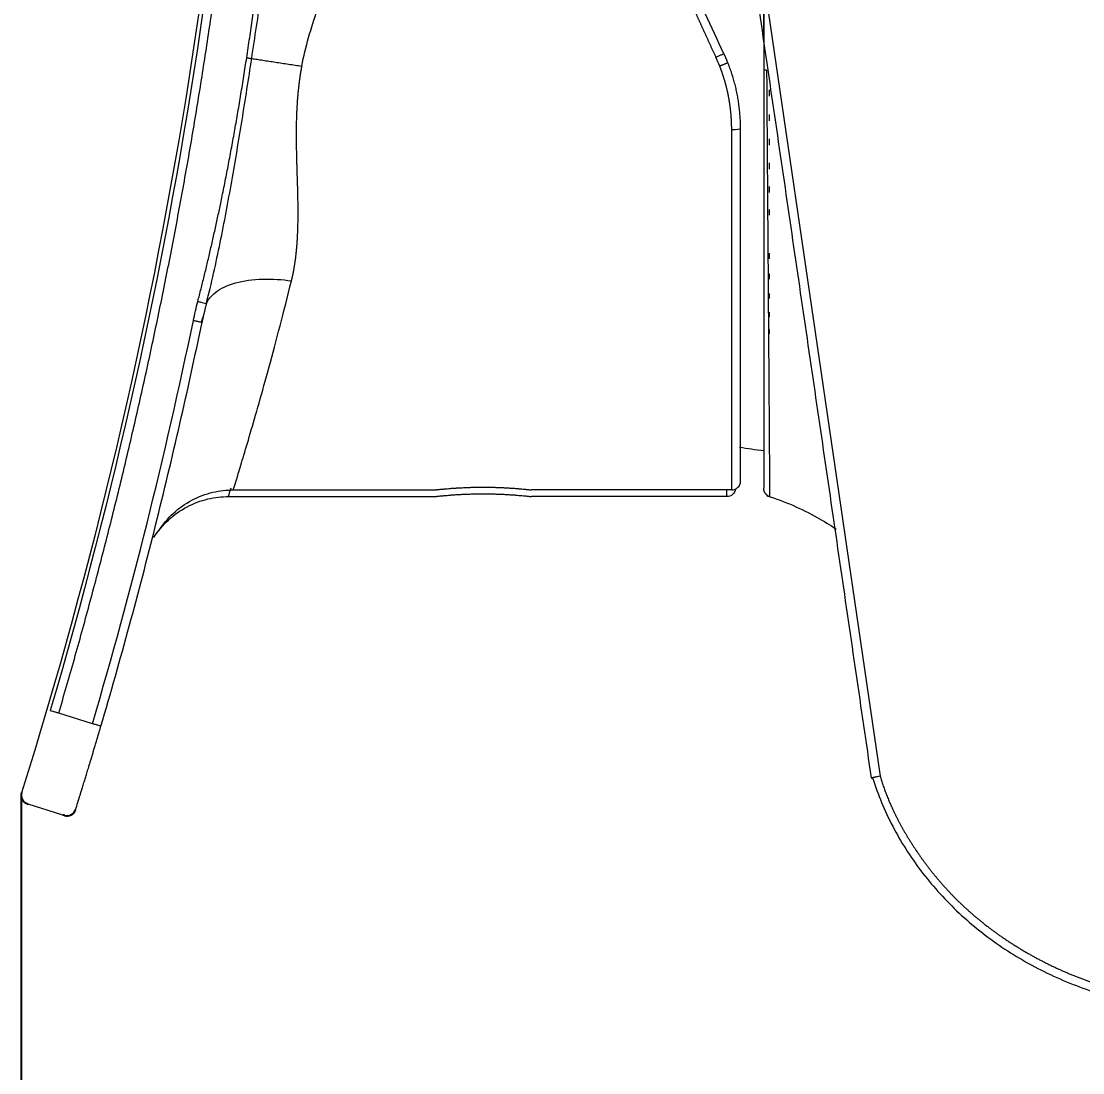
# Model space of a CAD drawing. Header units: millimetres. Extents: x 2433 to 4809, y -10272 to -6912.
# Drawn here: x 4233.5 to 4293.6, y -9219.5 to -9159.9 of the extents above; entities that cross this region are included whole.
import ezdxf

# ---------------------------------------------------------------- set-up
doc = ezdxf.new("R2010")
doc.units = ezdxf.units.MM
doc.layers.add('DIM', color=3, linetype='Continuous', lineweight=13)
doc.styles.add('ARIAL', font='arial.ttf')
doc.dimstyles.get("Standard").update_dxf_attribs({"dimtxt": 15, "dimasz": 15, "dimexe": 0.18, "dimexo": 0.0625, "dimgap": 4, "dimtad": 0, "dimtih": 1, "dimtoh": 1, "dimdec": 1, "dimdsep": 46, "dimtxsty": 'ARIAL', "dimcen": 0, "dimclrd": 3, "dimclre": 3, "dimclrt": 3, "dimadec": 0, "dimazin": 0, "dimtfac": 1, "dimtdec": 1, "dimtofl": 0, "dimtmove": 0, "dimatfit": 3, "dimfxl": 1, "dimtolj": 1, "dimtzin": 0, "dimarcsym": 0})

# ---------------------------------------------------------------- blocks, each defined once
blk = doc.blocks.new('*D71')
at = {"layer": 'Defpoints', "color": 0, "transparency": 16777216}
for p in [(4233.518, -9203.752), (4397.573, -9338.62), (4397.573, -9365.209)]:
    blk.add_point(p, dxfattribs=at)
at = {"layer": 'DIM', "color": 3, "lineweight": -2, "transparency": 16777216}
for p, q in [((4233.518, -9203.815), (4233.518, -9365.389)), ((4397.573, -9338.682), (4397.573, -9365.389)), ((4251.518, -9365.209), (4291.545, -9365.209)), ((4379.573, -9365.209), (4339.547, -9365.209))]:
    blk.add_line(p, q, dxfattribs=at)
at = {"layer": 'DIM', "color": 3, "transparency": 16777216}
for points in [[(4251.518, -9362.209), (4251.518, -9368.209), (4233.518, -9365.209)], [(4379.573, -9362.209), (4379.573, -9368.209), (4397.573, -9365.209)]]:
    blk.add_solid(points, dxfattribs=at)
at = {"layer": 'DIM', "color": 3, "transparency": 16777216, "insert": (4315.546, -9365.209), "char_height": 18, "attachment_point": 5, "style": 'ARIAL'}
blk.add_mtext('\\A1;164', dxfattribs=at)

msp = doc.modelspace()

# ---------------------------------------------------------------- linework, layer by layer
at = {"linetype": 'Continuous', "lineweight": 13, "extrusion": (-1, -2.22045e-16, 0)}
for p, q in [((4268.282, -9107.63), (4282.161, -9202.647)), ((4275.664, -9161.567), (4275.573, -9161.567)), ((4273.76, -9186.443), (4273.76, -9166.04)), ((4273.483, -9186.822), (4273.483, -9186.443)), ((4237.552, -9199.685), (4235.643, -9199.087))]:
    msp.add_line(p, q, dxfattribs=at)
at = {"linetype": 'Continuous', "lineweight": 18, "extrusion": (-1, -2.22045e-16, 0)}
for p, q in [((4275.573, -9160.909), (4275.573, -9184.217)), ((4275.873, -9163.791), (4275.873, -9164.152)), ((4275.873, -9165.182), (4275.873, -9165.54)), ((4275.873, -9166.56), (4275.873, -9166.915)), ((4275.873, -9167.92), (4275.873, -9168.269)), ((4275.873, -9169.254), (4275.873, -9169.595)), ((4275.873, -9170.557), (4275.873, -9170.889)), ((4275.873, -9173.041), (4275.873, -9173.35)), ((4275.873, -9174.211), (4275.873, -9174.505)), ((4275.873, -9175.325), (4275.873, -9175.604)), ((4275.873, -9176.377), (4275.873, -9176.639)), ((4275.873, -9177.363), (4275.873, -9177.607)), ((4245.527, -9186.443), (4256.923, -9186.443)), ((4273.76, -9186.443), (4262.423, -9186.443)), ((4245.251, -9186.822), (4256.923, -9186.822)), ((4273.483, -9186.822), (4262.423, -9186.822)), ((4241.305, -9188.757), (4241.312, -9188.753)), ((4241.305, -9188.757), (4241.313, -9188.753)), ((4235.822, -9204.848), (4233.914, -9204.25))]:
    msp.add_line(p, q, dxfattribs=at)
at = {"linetype": 'Continuous', "lineweight": 18, "extrusion": (0, 0, -1)}
for centre, radius, start, end in [((-3961.375, -9118.423), 285.385, 181.00213, 196.38888), ((-3963.364, -9118.994), 283.116, 180.97126, 197.38851), ((-4273.483, -9186.322), 0.5, 188.22792, 270)]:
    msp.add_arc(centre, radius, start, end, dxfattribs=at)
at = {"linetype": 'Continuous', "lineweight": 18}
for centre, radius, start, end in [((4280.222, -9147.51), 37, 260.62928, 262.78286), ((4273.76, -9185.943), 0.5, 270, 0)]:
    msp.add_arc(centre, radius, start, end, dxfattribs=at)
at = {"linetype": 'Continuous'}
for centre, start, end in [((4234.018, -9203.752), 162.61149, 238.48313), ((4236.12, -9204.405), 252.67101, 342.67101), ((4235.822, -9205.359), 72.67101, 81.3808)]:
    msp.add_arc(centre, 0.5, start, end, dxfattribs=at)
at = {"linetype": 'Continuous', "lineweight": 13}
msp.add_ellipse((4273.76, -9165.965), major_axis=(0.5, 0), ratio=0.149852, start_param=4.712389, end_param=6.283185, dxfattribs=at)
at = {"linetype": 'Continuous', "lineweight": 18}
for points, degree in [([(4281.679, -9202.748), (4267.795, -9107.701)], 1), ([(4243.522, -9175.763), (4245.126, -9169.602), (4246.289, -9161.966)], 2), ([(4273.083, -9162.443), (4273.017, -9162.274), (4272.946, -9162.106), (4272.87, -9161.939)], 3), ([(4243.269, -9176.843), (4243.342, -9176.491), (4243.427, -9176.131), (4243.522, -9175.763)], 3), ([(4237.552, -9199.685), (4239.77, -9192.149), (4241.675, -9184.535), (4243.269, -9176.843)], 3), ([(4238.032, -9199.826), (4239.142, -9196.054), (4241.208, -9188.464), (4242.961, -9180.795), (4243.759, -9176.945)], 3), ([(4243.724, -9176.944), (4243.827, -9176.63)], 1), ([(4275.667, -9186.642), (4275.575, -9186.508), (4275.573, -9186.346)], 2), ([(4275.667, -9186.642), (4275.575, -9186.508), (4275.573, -9186.346)], 2), ([(4275.667, -9186.642), (4275.765, -9186.772), (4275.918, -9186.825)], 2), ([(4235.897, -9204.865), (4235.871, -9204.861), (4235.847, -9204.855), (4235.822, -9204.848)], 3)]:
    msp.add_open_spline(points, degree=degree, dxfattribs=at)
at = {"linetype": 'Continuous', "lineweight": 13}
for points, weights in [([(4235.643, -9199.087), (4242.886, -9174.461), (4246.767, -9149.088), (4247.216, -9123.423)], [1, 0.993999126829, 0.993999126829, 1]), ([(4273.547, -9162.258), (4273.547, -9162.258), (4273.355, -9162.335), (4273.083, -9162.443)], [0.999999999998, 0.804737774468, 0.804737854125, 1.00000023897])]:
    msp.add_rational_spline(points, weights, degree=3, dxfattribs=at)
at = {"linetype": 'Continuous', "lineweight": 18}
for points, degree, knots in [([(4272.87, -9161.939), (4272.858, -9161.913), (4272.834, -9161.861), (4272.798, -9161.782), (4272.762, -9161.705), (4272.727, -9161.627), (4272.692, -9161.55), (4272.657, -9161.474), (4272.622, -9161.398), (4272.588, -9161.322), (4272.554, -9161.247), (4272.519, -9161.173), (4272.486, -9161.098), (4272.452, -9161.025), (4272.419, -9160.951), (4272.385, -9160.879), (4272.352, -9160.806), (4272.32, -9160.735), (4272.287, -9160.663), (4272.255, -9160.592), (4272.223, -9160.522), (4272.191, -9160.452), (4272.159, -9160.383), (4272.128, -9160.314), (4272.096, -9160.245), (4272.065, -9160.177), (4272.034, -9160.109), (4272.004, -9160.042), (4271.973, -9159.976), (4271.943, -9159.909), (4271.913, -9159.844), (4271.883, -9159.779), (4271.854, -9159.714), (4271.824, -9159.649), (4271.795, -9159.586), (4271.766, -9159.522), (4271.738, -9159.459), (4271.709, -9159.397), (4271.681, -9159.335), (4271.653, -9159.274), (4271.625, -9159.213), (4271.597, -9159.152), (4271.57, -9159.092), (4271.543, -9159.032), (4271.516, -9158.973), (4271.489, -9158.915), (4271.462, -9158.857), (4271.436, -9158.799), (4271.41, -9158.742), (4271.384, -9158.685), (4271.358, -9158.629), (4271.333, -9158.573), (4271.307, -9158.517), (4271.282, -9158.463), (4271.257, -9158.408), (4271.233, -9158.354), (4271.208, -9158.301), (4271.184, -9158.248), (4271.16, -9158.195), (4271.136, -9158.143), (4271.113, -9158.092), (4271.089, -9158.041), (4271.066, -9157.99), (4271.043, -9157.94), (4271.021, -9157.89), (4270.998, -9157.841), (4270.976, -9157.792), (4270.954, -9157.744), (4270.932, -9157.696), (4270.91, -9157.648), (4270.889, -9157.601), (4270.868, -9157.555), (4270.847, -9157.509), (4270.826, -9157.463), (4270.805, -9157.418), (4270.785, -9157.374), (4270.646, -9157.07), (4270.395, -9156.519), (4270.036, -9155.733), (4269.692, -9154.98), (4269.363, -9154.26), (4269.049, -9153.573), (4268.566, -9152.515), (4267.932, -9151.124), (4267.173, -9149.459), (4266.476, -9147.934), (4265.843, -9146.549), (4265.321, -9145.408), (4264.894, -9144.471), (4264.543, -9143.702), (4264.217, -9142.987), (4263.915, -9142.325), (4263.637, -9141.718), (4263.384, -9141.164), (4263.155, -9140.664), (4263.009, -9140.344), (4262.929, -9140.169), (4262.905, -9140.116), (4262.881, -9140.064), (4262.858, -9140.013), (4262.835, -9139.963), (4262.812, -9139.913), (4262.79, -9139.865), (4262.768, -9139.817), (4262.747, -9139.77), (4262.726, -9139.723), (4262.705, -9139.678), (4262.685, -9139.633), (4262.665, -9139.59), (4262.645, -9139.547), (4262.626, -9139.505), (4262.607, -9139.463), (4262.589, -9139.423), (4262.571, -9139.383), (4262.553, -9139.344), (4262.536, -9139.306), (4262.519, -9139.269), (4262.502, -9139.233), (4262.486, -9139.197), (4262.47, -9139.162), (4262.455, -9139.128), (4262.439, -9139.095), (4262.425, -9139.063), (4262.41, -9139.031), (4262.396, -9139.001), (4262.383, -9138.971), (4262.37, -9138.942), (4262.357, -9138.914), (4262.344, -9138.886), (4262.332, -9138.86), (4262.32, -9138.834), (4262.309, -9138.809), (4262.298, -9138.785), (4262.287, -9138.762), (4262.277, -9138.739), (4262.267, -9138.718), (4262.258, -9138.697), (4262.249, -9138.677), (4262.24, -9138.658), (4262.231, -9138.64), (4262.223, -9138.622), (4262.216, -9138.605), (4262.208, -9138.59), (4262.202, -9138.575), (4262.195, -9138.56), (4262.189, -9138.547), (4262.183, -9138.534), (4262.178, -9138.523), (4262.173, -9138.512), (4262.168, -9138.501), (4262.164, -9138.492), (4262.16, -9138.484), (4262.156, -9138.476), (4262.153, -9138.469), (4262.15, -9138.463), (4262.148, -9138.458), (4262.146, -9138.453), (4262.144, -9138.45), (4262.143, -9138.447), (4262.142, -9138.445), (4262.141, -9138.443), (4262.141, -9138.443), (4262.141, -9138.443)], 3, [0, 0, 0, 0, 0.002219, 0.004426, 0.006619, 0.0088, 0.010968, 0.013123, 0.015265, 0.017394, 0.01951, 0.021614, 0.023704, 0.025782, 0.027847, 0.029899, 0.031938, 0.033964, 0.035978, 0.037978, 0.039966, 0.041941, 0.043903, 0.045852, 0.047788, 0.049712, 0.051622, 0.05352, 0.055405, 0.057277, 0.059136, 0.060982, 0.062815, 0.064636, 0.066443, 0.068238, 0.07002, 0.071789, 0.073545, 0.075288, 0.077019, 0.078737, 0.080441, 0.082133, 0.083812, 0.085478, 0.087131, 0.088772, 0.090399, 0.092014, 0.093616, 0.095205, 0.096781, 0.098344, 0.099895, 0.101432, 0.102957, 0.104468, 0.105967, 0.107453, 0.108927, 0.110387, 0.111834, 0.113269, 0.114691, 0.1161, 0.117496, 0.118879, 0.120249, 0.121607, 0.122951, 0.124283, 0.125602, 0.126908, 0.128201, 0.129481, 0.130748, 0.154321, 0.17712, 0.199145, 0.220396, 0.240874, 0.260579, 0.315953, 0.36906, 0.419913, 0.468529, 0.514923, 0.547263, 0.579119, 0.6105, 0.641414, 0.67187, 0.701878, 0.731447, 0.760587, 0.764295, 0.768, 0.771703, 0.775402, 0.779098, 0.782792, 0.786482, 0.79017, 0.793855, 0.797537, 0.801217, 0.804893, 0.808567, 0.812238, 0.815907, 0.819572, 0.823235, 0.826896, 0.830554, 0.834209, 0.837862, 0.841512, 0.84516, 0.848806, 0.852449, 0.856089, 0.859727, 0.863363, 0.866996, 0.870627, 0.874256, 0.877882, 0.881506, 0.885128, 0.888748, 0.892366, 0.895981, 0.899594, 0.903205, 0.906814, 0.910421, 0.914026, 0.917629, 0.92123, 0.924829, 0.928426, 0.932022, 0.935615, 0.939206, 0.942796, 0.946384, 0.94997, 0.953554, 0.957136, 0.960717, 0.964296, 0.967874, 0.971449, 0.975024, 0.978596, 0.982167, 0.985737, 0.989305, 0.992871, 0.996436, 1, 1, 1, 1]), ([(4273.323, -9161.739), (4272.615, -9160.221), (4271.203, -9157.194), (4269.173, -9152.839), (4267.307, -9148.839), (4265.674, -9145.335), (4264.337, -9142.469), (4263.343, -9140.336), (4262.733, -9139.03), (4262.595, -9138.732), (4262.595, -9138.732), (4262.595, -9138.732)], 3, [0, 0, 0, 0, 0.124997, 0.249995, 0.374992, 0.499989, 0.624986, 0.749984, 0.874981, 0.999978, 1, 1, 1, 1]), ([(4275.573, -9160.936), (4275.573, -9159.959), (4275.573, -9158.985), (4275.573, -9156.489), (4275.573, -9154.983), (4275.573, -9152.102), (4275.573, -9150.728), (4275.573, -9148.13), (4275.573, -9146.906), (4275.573, -9145.248), (4275.573, -9144.726), (4275.573, -9143.736), (4275.573, -9142.335), (4275.573, -9140.481), (4275.573, -9139.574), (4275.573, -9139.114), (4275.573, -9138.998), (4275.573, -9138.843), (4275.573, -9138.803), (4275.573, -9138.801), (4275.573, -9138.957), (4275.573, -9139.564), (4275.573, -9140.015), (4275.573, -9140.913), (4275.573, -9141.25), (4275.573, -9141.989), (4275.573, -9142.391), (4275.573, -9143.256), (4275.573, -9143.718), (4275.573, -9144.707), (4275.573, -9145.235), (4275.573, -9146.345), (4275.573, -9146.927), (4275.573, -9148.132), (4275.573, -9148.755), (4275.573, -9150.697), (4275.573, -9152.091), (4275.573, -9156.424), (4275.573, -9159.503), (4275.573, -9162.675)], 3, [0, 0, 0, 0, 0.0402, 0.0402, 0.104187, 0.104187, 0.168173, 0.168173, 0.23216, 0.23216, 0.264153, 0.264153, 0.296147, 0.360133, 0.42412, 0.42412, 0.456113, 0.456113, 0.488107, 0.488107, 0.552093, 0.552093, 0.61608, 0.61608, 0.648073, 0.648073, 0.680067, 0.680067, 0.71206, 0.71206, 0.744053, 0.744053, 0.776047, 0.776047, 0.80804, 0.80804, 0.872027, 0.872027, 1, 1, 1, 1]), ([(4246.289, -9161.966), (4246.908, -9157.913), (4247.282, -9154.391), (4247.665, -9150.784), (4247.819, -9147.491)], 2, [0, 0, 0, 0.5, 0.5, 1, 1, 1]), ([(4246.573, -9162.009), (4246.757, -9160.807), (4246.937, -9159.605), (4247.196, -9157.8), (4247.323, -9156.897), (4247.485, -9155.692), (4247.603, -9154.788), (4247.717, -9153.883), (4247.864, -9152.675), (4247.965, -9151.767), (4248.152, -9149.95), (4248.253, -9148.735), (4248.316, -9147.514)], 3, [0, 0, 0, 0, 0.25, 0.25, 0.375, 0.4375, 0.5, 0.5625, 0.625, 0.75, 0.75, 1, 1, 1, 1]), ([(4244.004, -9175.888), (4244.15, -9175.316), (4244.424, -9174.168), (4244.915, -9171.865), (4245.343, -9169.552), (4245.743, -9167.234), (4245.934, -9166.074), (4246.215, -9164.333), (4246.396, -9163.171), (4246.573, -9162.009)], 3, [0, 0, 0, 0, 0.125, 0.25, 0.5, 0.625, 0.75, 0.75, 1, 1, 1, 1]), ([(4246.289, -9161.966), (4246.314, -9161.969), (4246.365, -9161.977), (4246.441, -9161.989), (4246.511, -9162), (4246.554, -9162.006), (4246.573, -9162.009)], 3, [0, 0, 0, 0, 0.254047, 0.508094, 0.762141, 1, 1, 1, 1]), ([(4273.76, -9166.04), (4273.76, -9166.023), (4273.76, -9165.99), (4273.759, -9165.941), (4273.759, -9165.891), (4273.758, -9165.842), (4273.757, -9165.793), (4273.755, -9165.743), (4273.754, -9165.694), (4273.752, -9165.645), (4273.75, -9165.596), (4273.748, -9165.546), (4273.745, -9165.497), (4273.742, -9165.448), (4273.739, -9165.399), (4273.736, -9165.35), (4273.733, -9165.301), (4273.729, -9165.252), (4273.725, -9165.203), (4273.721, -9165.154), (4273.716, -9165.106), (4273.712, -9165.057), (4273.707, -9165.008), (4273.701, -9164.959), (4273.696, -9164.911), (4273.69, -9164.862), (4273.685, -9164.814), (4273.678, -9164.765), (4273.672, -9164.717), (4273.665, -9164.668), (4273.659, -9164.62), (4273.651, -9164.571), (4273.644, -9164.523), (4273.637, -9164.475), (4273.629, -9164.427), (4273.621, -9164.378), (4273.612, -9164.33), (4273.604, -9164.282), (4273.595, -9164.234), (4273.586, -9164.186), (4273.577, -9164.138), (4273.567, -9164.09), (4273.557, -9164.042), (4273.547, -9163.995), (4273.537, -9163.947), (4273.527, -9163.899), (4273.516, -9163.851), (4273.505, -9163.804), (4273.494, -9163.756), (4273.482, -9163.709), (4273.471, -9163.661), (4273.459, -9163.614), (4273.447, -9163.566), (4273.434, -9163.519), (4273.422, -9163.472), (4273.409, -9163.424), (4273.396, -9163.377), (4273.382, -9163.33), (4273.369, -9163.283), (4273.355, -9163.236), (4273.341, -9163.189), (4273.327, -9163.142), (4273.312, -9163.095), (4273.297, -9163.048), (4273.282, -9163.001), (4273.267, -9162.954), (4273.251, -9162.908), (4273.236, -9162.861), (4273.22, -9162.814), (4273.203, -9162.768), (4273.187, -9162.721), (4273.17, -9162.675), (4273.153, -9162.628), (4273.136, -9162.582), (4273.119, -9162.536), (4273.101, -9162.489), (4273.089, -9162.459), (4273.083, -9162.443)], 3, [0, 0, 0, 0, 0.01355, 0.027086, 0.040608, 0.054118, 0.067614, 0.081098, 0.09457, 0.10803, 0.121479, 0.134916, 0.148342, 0.161758, 0.175163, 0.188558, 0.201944, 0.215321, 0.228688, 0.242047, 0.255398, 0.26874, 0.282075, 0.295403, 0.308723, 0.322037, 0.335345, 0.348646, 0.361942, 0.375233, 0.388518, 0.401799, 0.415075, 0.428348, 0.441616, 0.454882, 0.468144, 0.481404, 0.494661, 0.507916, 0.52117, 0.534422, 0.547674, 0.560924, 0.574174, 0.587425, 0.600675, 0.613926, 0.627179, 0.640432, 0.653687, 0.666945, 0.680204, 0.693466, 0.706732, 0.72, 0.733273, 0.746549, 0.759829, 0.773115, 0.786405, 0.799701, 0.813002, 0.826309, 0.839623, 0.852943, 0.86627, 0.879605, 0.892947, 0.906297, 0.919656, 0.933023, 0.946399, 0.959785, 0.97318, 0.986585, 1, 1, 1, 1]), ([(4275.573, -9162.675), (4275.573, -9164.227), (4275.573, -9165.777), (4275.573, -9168.822), (4275.573, -9170.318), (4275.573, -9173.177), (4275.573, -9174.54), (4275.573, -9177.116), (4275.573, -9178.329), (4275.573, -9179.971), (4275.573, -9180.489), (4275.573, -9181.469), (4275.573, -9181.932), (4275.573, -9183.223), (4275.573, -9183.956), (4275.573, -9185.139), (4275.573, -9185.587), (4275.573, -9186.041), (4275.573, -9186.156), (4275.573, -9186.31), (4275.573, -9186.349), (4275.573, -9186.349)], 3, [0, 0, 0, 0, 0.125002, 0.125002, 0.250004, 0.250004, 0.375006, 0.375006, 0.500007, 0.500007, 0.562508, 0.562508, 0.625009, 0.625009, 0.750011, 0.750011, 0.875013, 0.875013, 0.937514, 0.937514, 1, 1, 1, 1]), ([(4275.738, -9162.674), (4275.749, -9164.341), (4275.76, -9165.957), (4275.783, -9169.131), (4275.794, -9170.687), (4275.81, -9172.886), (4275.815, -9173.596), (4275.825, -9174.983), (4275.83, -9175.659), (4275.839, -9176.967), (4275.843, -9177.598), (4275.852, -9178.802), (4275.856, -9179.374), (4275.868, -9181.014), (4275.875, -9182.006), (4275.887, -9183.719), (4275.892, -9184.44), (4275.9, -9185.614), (4275.903, -9186.066), (4275.907, -9186.517), (4275.907, -9186.629), (4275.908, -9186.781), (4275.909, -9186.82), (4275.909, -9186.822), (4275.909, -9186.822), (4275.909, -9186.822)], 3, [0, 0, 0, 0, 0.12485, 0.12485, 0.2497, 0.2497, 0.312124, 0.312124, 0.374549, 0.374549, 0.436974, 0.436974, 0.499399, 0.499399, 0.624249, 0.624249, 0.749099, 0.749099, 0.873948, 0.873948, 0.936373, 0.936373, 0.998798, 0.998798, 1, 1, 1, 1]), ([(4243.269, -9176.843), (4243.298, -9176.849), (4243.328, -9176.855), (4243.389, -9176.868), (4243.419, -9176.874), (4243.48, -9176.887), (4243.509, -9176.893), (4243.565, -9176.905), (4243.592, -9176.91), (4243.639, -9176.92), (4243.661, -9176.924), (4243.697, -9176.932), (4243.713, -9176.935), (4243.737, -9176.94), (4243.745, -9176.942), (4243.756, -9176.944), (4243.759, -9176.945), (4243.759, -9176.945)], 3, [0, 0, 0, 0, 0.125, 0.125, 0.25, 0.25, 0.375, 0.375, 0.5, 0.5, 0.625, 0.625, 0.75, 0.75, 0.875, 0.875, 1, 1, 1, 1]), ([(4241.313, -9188.753), (4241.549, -9188.386), (4242.096, -9187.731), (4243.154, -9186.98), (4244.342, -9186.533), (4245.155, -9186.442), (4245.564, -9186.443)], 3, [0, 0, 0, 0, 0.253963, 0.510599, 0.761726, 1, 1, 1, 1]), ([(4256.923, -9186.443), (4256.924, -9186.443), (4256.929, -9186.443), (4256.948, -9186.441), (4256.975, -9186.438), (4257.02, -9186.433), (4257.053, -9186.429), (4257.06, -9186.429), (4257.074, -9186.427), (4257.082, -9186.426), (4257.105, -9186.424), (4257.121, -9186.422), (4257.174, -9186.417), (4257.251, -9186.409), (4257.343, -9186.4), (4257.418, -9186.393), (4257.457, -9186.389), (4257.498, -9186.386), (4257.526, -9186.383), (4257.54, -9186.382), (4257.612, -9186.376), (4257.733, -9186.365), (4257.932, -9186.35), (4258.076, -9186.34), (4258.169, -9186.335), (4258.188, -9186.333), (4258.226, -9186.331), (4258.245, -9186.33), (4258.304, -9186.327), (4258.343, -9186.324), (4258.461, -9186.318), (4258.623, -9186.31), (4258.791, -9186.304), (4258.919, -9186.299), (4258.962, -9186.298), (4259.05, -9186.296), (4259.094, -9186.295), (4259.227, -9186.292), (4259.404, -9186.289), (4259.671, -9186.287), (4259.85, -9186.288), (4259.985, -9186.29), (4260.03, -9186.29), (4260.119, -9186.292), (4260.163, -9186.293), (4260.295, -9186.295), (4260.468, -9186.3), (4260.636, -9186.307), (4260.76, -9186.312), (4260.802, -9186.314), (4260.863, -9186.317), (4260.883, -9186.318), (4260.923, -9186.32), (4261.024, -9186.325), (4261.196, -9186.335), (4261.412, -9186.35), (4261.545, -9186.36), (4261.625, -9186.367), (4261.641, -9186.368), (4261.672, -9186.37), (4261.718, -9186.374), (4261.762, -9186.378), (4261.848, -9186.386), (4261.955, -9186.395), (4262.047, -9186.404), (4262.111, -9186.411), (4262.132, -9186.413), (4262.161, -9186.416), (4262.171, -9186.417), (4262.189, -9186.419), (4262.234, -9186.423), (4262.303, -9186.43), (4262.348, -9186.435), (4262.384, -9186.439), (4262.398, -9186.441), (4262.417, -9186.443), (4262.422, -9186.443), (4262.423, -9186.443)], 3, [0, 0, 0, 0, 0.03125, 0.03125, 0.0625, 0.09375, 0.09375, 0.101562, 0.101562, 0.109375, 0.109375, 0.125, 0.125, 0.15625, 0.1875, 0.1875, 0.203125, 0.210937, 0.210937, 0.21875, 0.21875, 0.25, 0.28125, 0.3125, 0.3125, 0.320312, 0.320312, 0.328125, 0.328125, 0.34375, 0.34375, 0.375, 0.40625, 0.40625, 0.421875, 0.421875, 0.4375, 0.4375, 0.46875, 0.5, 0.53125, 0.53125, 0.546875, 0.546875, 0.5625, 0.5625, 0.59375, 0.625, 0.625, 0.640625, 0.640625, 0.648437, 0.648437, 0.65625, 0.6875, 0.71875, 0.75, 0.75, 0.757812, 0.757812, 0.765625, 0.78125, 0.78125, 0.8125, 0.84375, 0.84375, 0.859375, 0.859375, 0.867187, 0.867187, 0.875, 0.90625, 0.9375, 0.9375, 0.96875, 0.96875, 1, 1, 1, 1]), ([(4256.923, -9186.822), (4256.923, -9186.822), (4256.928, -9186.821), (4256.945, -9186.819), (4256.972, -9186.816), (4257.015, -9186.811), (4257.048, -9186.808), (4257.055, -9186.807), (4257.069, -9186.805), (4257.076, -9186.805), (4257.099, -9186.802), (4257.115, -9186.8), (4257.167, -9186.795), (4257.244, -9186.787), (4257.336, -9186.778), (4257.411, -9186.771), (4257.449, -9186.767), (4257.49, -9186.763), (4257.518, -9186.761), (4257.532, -9186.759), (4257.604, -9186.753), (4257.725, -9186.743), (4257.924, -9186.727), (4258.068, -9186.717), (4258.18, -9186.71), (4258.219, -9186.708), (4258.296, -9186.703), (4258.335, -9186.701), (4258.454, -9186.695), (4258.616, -9186.687), (4258.785, -9186.68), (4258.914, -9186.676), (4258.957, -9186.674), (4259.045, -9186.672), (4259.09, -9186.671), (4259.223, -9186.668), (4259.402, -9186.665), (4259.582, -9186.664), (4259.673, -9186.664)], 3, [0, 0, 0, 0, 0.0625, 0.0625, 0.125, 0.1875, 0.1875, 0.203125, 0.203125, 0.21875, 0.21875, 0.25, 0.25, 0.3125, 0.375, 0.375, 0.40625, 0.421875, 0.421875, 0.4375, 0.4375, 0.5, 0.5625, 0.625, 0.625, 0.65625, 0.65625, 0.6875, 0.6875, 0.75, 0.8125, 0.8125, 0.84375, 0.84375, 0.875, 0.875, 0.9375, 1, 1, 1, 1]), ([(4259.673, -9186.664), (4259.764, -9186.664), (4259.854, -9186.664), (4260.033, -9186.666), (4260.21, -9186.669), (4260.384, -9186.674), (4260.492, -9186.678), (4260.514, -9186.678), (4260.557, -9186.68), (4260.578, -9186.681), (4260.642, -9186.683), (4260.684, -9186.685), (4260.809, -9186.69), (4260.971, -9186.698), (4261.125, -9186.708), (4261.237, -9186.715), (4261.292, -9186.718), (4261.346, -9186.722), (4261.382, -9186.725), (4261.4, -9186.726), (4261.487, -9186.732), (4261.62, -9186.743), (4261.801, -9186.758), (4261.908, -9186.768), (4261.983, -9186.775), (4262.007, -9186.778), (4262.054, -9186.782), (4262.076, -9186.784), (4262.14, -9186.791), (4262.217, -9186.799), (4262.277, -9186.805), (4262.317, -9186.81), (4262.329, -9186.811), (4262.351, -9186.813), (4262.361, -9186.815), (4262.387, -9186.818), (4262.414, -9186.821), (4262.423, -9186.822), (4262.423, -9186.822)], 3, [0, 0, 0, 0, 0.0625, 0.0625, 0.125, 0.1875, 0.1875, 0.203125, 0.203125, 0.21875, 0.21875, 0.25, 0.25, 0.3125, 0.375, 0.375, 0.40625, 0.421875, 0.421875, 0.4375, 0.4375, 0.5, 0.5625, 0.625, 0.625, 0.65625, 0.65625, 0.6875, 0.6875, 0.75, 0.8125, 0.8125, 0.84375, 0.84375, 0.875, 0.875, 0.9375, 1, 1, 1, 1]), ([(4241.036, -9189.131), (4241.273, -9188.764), (4241.819, -9188.109), (4242.877, -9187.358), (4244.066, -9186.912), (4244.879, -9186.82), (4245.287, -9186.822)], 3, [0, 0, 0, 0, 0.253963, 0.510599, 0.761726, 1, 1, 1, 1]), ([(4275.759, -9186.774), (4276.757, -9187.089), (4278.088, -9187.661), (4279.326, -9188.425), (4279.677, -9188.662)], 3, [0, 0, 0, 0, 0.708829, 1, 1, 1, 1]), ([(4236.597, -9204.554), (4236.64, -9204.416), (4236.683, -9204.278), (4236.726, -9204.141), (4236.726, -9204.141), (4236.726, -9204.141), (4236.726, -9204.141), (4236.726, -9204.141), (4236.726, -9204.141), (4236.726, -9204.14), (4236.726, -9204.14), (4236.726, -9204.139), (4236.727, -9204.138), (4236.727, -9204.136), (4236.728, -9204.135), (4236.728, -9204.133), (4236.729, -9204.13), (4236.73, -9204.128), (4236.731, -9204.125), (4236.732, -9204.121), (4236.733, -9204.117), (4236.734, -9204.113), (4236.736, -9204.109), (4236.737, -9204.104), (4236.739, -9204.098), (4236.741, -9204.093), (4236.743, -9204.086), (4236.745, -9204.079), (4236.747, -9204.072), (4236.75, -9204.064), (4236.752, -9204.056), (4236.755, -9204.047), (4236.758, -9204.037), (4236.761, -9204.027), (4236.764, -9204.017), (4236.768, -9204.005), (4236.772, -9203.993), (4236.776, -9203.981), (4236.78, -9203.968), (4236.784, -9203.954), (4236.789, -9203.939), (4236.793, -9203.924), (4236.798, -9203.907), (4236.804, -9203.891), (4236.809, -9203.873), (4236.815, -9203.854), (4236.821, -9203.835), (4236.841, -9203.769), (4236.881, -9203.64), (4236.949, -9203.421), (4237.027, -9203.166), (4237.098, -9202.936), (4237.155, -9202.749), (4237.195, -9202.62), (4237.235, -9202.486), (4237.277, -9202.348), (4237.312, -9202.234), (4237.343, -9202.131), (4237.374, -9202.028), (4237.419, -9201.879), (4237.479, -9201.683), (4237.547, -9201.456), (4237.62, -9201.214), (4237.692, -9200.973), (4237.765, -9200.727), (4237.823, -9200.532), (4237.867, -9200.385), (4237.898, -9200.28), (4237.934, -9200.158), (4237.965, -9200.054), (4237.988, -9199.975), (4238.003, -9199.925), (4238.017, -9199.876), (4238.027, -9199.843), (4238.032, -9199.826)], 3, [-17.135117, -17.135117, -17.135117, -17.135117, 0, 0, 0, 0, 0, 0, 0.00443, 0.00895, 0.01356, 0.018261, 0.023052, 0.027933, 0.032905, 0.037967, 0.043119, 0.048361, 0.053693, 0.059116, 0.064628, 0.070231, 0.075924, 0.081707, 0.087581, 0.093544, 0.099598, 0.105741, 0.111975, 0.1183, 0.124714, 0.131219, 0.137813, 0.144498, 0.151274, 0.158139, 0.165095, 0.172141, 0.179277, 0.186503, 0.19382, 0.201227, 0.208724, 0.216311, 0.223988, 0.231756, 0.239614, 0.247562, 0.310971, 0.374316, 0.437599, 0.500857, 0.526363, 0.551837, 0.577284, 0.602705, 0.628103, 0.638788, 0.656742, 0.681973, 0.714489, 0.754293, 0.79157, 0.828846, 0.866115, 0.903372, 0.916585, 0.932211, 0.95025, 0.970703, 0.978038, 0.985367, 0.992687, 1, 1, 1, 1]), ([(4282.161, -9202.647), (4282.109, -9202.659), (4282.053, -9202.672), (4281.969, -9202.692), (4281.941, -9202.699), (4281.888, -9202.712), (4281.835, -9202.724), (4281.791, -9202.734), (4281.761, -9202.74), (4281.752, -9202.742), (4281.735, -9202.745), (4281.698, -9202.751), (4281.68, -9202.752), (4281.677, -9202.748)], 3, [0, 0, 0, 0, 0.25, 0.25, 0.375, 0.375, 0.5, 0.625, 0.625, 0.6875, 0.6875, 0.75, 1, 1, 1, 1]), ([(4281.677, -9202.748), (4281.677, -9202.748), (4281.677, -9202.749), (4281.678, -9202.749), (4281.678, -9202.75), (4281.679, -9202.752), (4281.679, -9202.753), (4281.68, -9202.755), (4281.681, -9202.757), (4281.682, -9202.759), (4281.684, -9202.761), (4281.685, -9202.764), (4281.687, -9202.766), (4281.69, -9202.769), (4281.692, -9202.77), (4281.694, -9202.772), (4281.697, -9202.773), (4281.7, -9202.774), (4281.704, -9202.775), (4281.708, -9202.776), (4281.713, -9202.777), (4281.717, -9202.777), (4281.721, -9202.778), (4281.725, -9202.778), (4281.729, -9202.779), (4281.732, -9202.779), (4281.735, -9202.779), (4281.738, -9202.779), (4281.741, -9202.78), (4281.743, -9202.78), (4281.745, -9202.78), (4281.746, -9202.78), (4281.747, -9202.78), (4281.748, -9202.78), (4281.748, -9202.78)], 3, [0, 0, 0, 0, 0.016173, 0.034401, 0.054688, 0.077032, 0.101425, 0.127857, 0.156313, 0.186775, 0.219224, 0.253636, 0.293331, 0.333522, 0.374235, 0.415489, 0.4573, 0.499682, 0.559903, 0.615853, 0.667633, 0.715341, 0.75907, 0.798911, 0.834949, 0.867269, 0.895949, 0.92106, 0.94267, 0.960838, 0.975617, 0.987048, 0.995168, 1, 1, 1, 1]), ([(4281.748, -9202.78), (4282.041, -9203.709), (4282.42, -9204.617), (4283.335, -9206.367), (4283.87, -9207.21), (4285.084, -9208.811), (4285.761, -9209.57), (4287.243, -9210.982), (4288.047, -9211.636), (4289.765, -9212.818), (4290.679, -9213.347), (4292.588, -9214.268), (4293.584, -9214.661), (4295.631, -9215.304), (4297.736, -9215.805), (4299.902, -9216.002), (4300.988, -9216.021)], 3, [0, 0, 0, 0, 0.125, 0.125, 0.25, 0.25, 0.375, 0.375, 0.5, 0.5, 0.625, 0.625, 0.75, 0.75, 0.875, 1, 1, 1, 1]), ([(4282.161, -9202.647), (4282.527, -9203.865), (4283.136, -9205.055), (4283.442, -9205.653), (4284.186, -9206.857), (4284.613, -9207.441), (4285.495, -9208.651), (4286.53, -9209.673), (4287.582, -9210.713), (4288.838, -9211.604), (4290.118, -9212.511), (4291.556, -9213.234), (4292.999, -9213.96), (4294.536, -9214.456), (4297.603, -9215.447), (4300.988, -9215.522)], 2, [0, 0, 0, 0.125, 0.125, 0.1875, 0.25, 0.25, 0.375, 0.375, 0.5, 0.5, 0.625, 0.625, 0.75, 0.75, 1, 1, 1])]:
    msp.add_open_spline(points, degree=degree, knots=knots, dxfattribs=at)
at = {"linetype": 'Continuous', "lineweight": 13}
for points, knots in [([(4249.415, -9162.443), (4249.618, -9161.344), (4250.092, -9159.751), (4250.874, -9157.695), (4251.69, -9155.669), (4252.47, -9153.663), (4253.046, -9151.717), (4253.232, -9150.757), (4253.29, -9150.28)], [0, 0, 0, 0, 0.25, 0.375, 0.5, 0.75, 0.875, 1, 1, 1, 1]), ([(4246.573, -9162.009), (4246.671, -9162.024), (4246.878, -9162.055), (4247.207, -9162.106), (4247.556, -9162.159), (4247.917, -9162.214), (4248.287, -9162.271), (4248.788, -9162.347), (4249.166, -9162.405), (4249.415, -9162.443)], [0, 0, 0, 0, 0.120193, 0.245915, 0.371637, 0.497359, 0.623081, 0.748803, 1, 1, 1, 1]), ([(4272.87, -9161.939), (4272.922, -9161.915), (4273.035, -9161.863), (4273.252, -9161.765), (4273.322, -9161.737), (4273.323, -9161.739)], [0, 0, 0, 0, 0.245362, 0.496908, 1, 1, 1, 1]), ([(4248.824, -9174.606), (4248.827, -9174.591), (4248.835, -9174.56), (4248.847, -9174.513), (4248.858, -9174.463), (4248.87, -9174.412), (4248.882, -9174.358), (4248.895, -9174.303), (4248.907, -9174.245), (4248.919, -9174.186), (4248.932, -9174.124), (4248.944, -9174.06), (4248.957, -9173.995), (4248.969, -9173.927), (4248.981, -9173.857), (4248.993, -9173.785), (4249.006, -9173.711), (4249.018, -9173.634), (4249.029, -9173.556), (4249.041, -9173.475), (4249.052, -9173.392), (4249.063, -9173.307), (4249.074, -9173.22), (4249.085, -9173.131), (4249.095, -9173.039), (4249.105, -9172.945), (4249.114, -9172.849), (4249.124, -9172.751), (4249.132, -9172.65), (4249.14, -9172.547), (4249.148, -9172.442), (4249.155, -9172.335), (4249.176, -9171.997), (4249.197, -9171.462), (4249.204, -9170.761), (4249.198, -9170.167), (4249.188, -9169.684), (4249.178, -9169.315), (4249.17, -9169.06), (4249.164, -9168.874), (4249.159, -9168.71), (4249.154, -9168.526), (4249.148, -9168.323), (4249.141, -9168.101), (4249.135, -9167.862), (4249.128, -9167.604), (4249.122, -9167.327), (4249.116, -9167.031), (4249.112, -9166.717), (4249.11, -9166.384), (4249.111, -9166.032), (4249.116, -9165.66), (4249.123, -9165.37), (4249.13, -9165.167), (4249.135, -9165.059), (4249.14, -9164.951), (4249.145, -9164.842), (4249.151, -9164.734), (4249.157, -9164.625), (4249.164, -9164.516), (4249.171, -9164.408), (4249.179, -9164.299), (4249.188, -9164.19), (4249.197, -9164.081), (4249.206, -9163.973), (4249.217, -9163.864), (4249.228, -9163.755), (4249.239, -9163.646), (4249.252, -9163.537), (4249.265, -9163.427), (4249.278, -9163.318), (4249.293, -9163.209), (4249.308, -9163.1), (4249.324, -9162.99), (4249.34, -9162.881), (4249.358, -9162.772), (4249.376, -9162.662), (4249.395, -9162.553), (4249.408, -9162.48), (4249.415, -9162.443)], [0, 0, 0, 0, 0.004213, 0.008599, 0.013159, 0.017892, 0.022798, 0.027878, 0.033131, 0.038557, 0.044156, 0.049929, 0.055874, 0.061992, 0.068283, 0.074747, 0.081385, 0.088195, 0.095179, 0.102335, 0.109666, 0.117169, 0.124846, 0.132696, 0.140721, 0.148919, 0.157291, 0.165837, 0.174558, 0.183453, 0.192522, 0.201767, 0.211186, 0.279353, 0.338064, 0.387284, 0.426997, 0.457206, 0.477923, 0.489165, 0.502671, 0.517618, 0.534002, 0.551822, 0.571077, 0.591766, 0.613888, 0.637443, 0.662433, 0.68886, 0.716729, 0.746047, 0.776827, 0.785351, 0.793876, 0.802403, 0.810932, 0.819463, 0.827996, 0.836533, 0.845073, 0.853617, 0.862166, 0.870719, 0.879278, 0.887843, 0.896414, 0.904992, 0.913578, 0.922172, 0.930775, 0.939388, 0.94801, 0.956644, 0.965289, 0.973946, 0.982617, 0.991301, 1, 1, 1, 1]), ([(4275.738, -9162.674), (4275.688, -9162.674), (4275.645, -9162.675), (4275.588, -9162.675), (4275.573, -9162.675), (4275.573, -9162.675)], [0, 0, 0, 0, 0.5, 0.5, 1, 1, 1, 1]), ([(4244.004, -9175.888), (4244.101, -9175.666), (4244.465, -9175.199), (4245.578, -9174.664), (4247.177, -9174.445), (4248.298, -9174.526), (4248.824, -9174.606)], [0, 0, 0, 0, 0.223635, 0.48243, 0.741224, 1, 1, 1, 1]), ([(4245.527, -9186.443), (4245.528, -9186.443), (4245.614, -9186.165), (4245.862, -9185.355), (4245.964, -9185.019), (4246.205, -9184.22), (4246.342, -9183.757), (4246.646, -9182.722), (4246.811, -9182.149), (4247.168, -9180.893), (4247.359, -9180.21), (4247.757, -9178.749), (4247.965, -9177.971), (4248.388, -9176.344), (4248.604, -9175.494), (4248.824, -9174.606)], [0, 0, 0, 0, 0.25, 0.25, 0.375, 0.375, 0.5, 0.5, 0.625, 0.625, 0.75, 0.75, 0.875, 0.875, 1, 1, 1, 1]), ([(4243.522, -9175.763), (4243.577, -9175.777), (4243.635, -9175.793), (4243.748, -9175.822), (4243.802, -9175.836), (4243.895, -9175.86), (4243.932, -9175.87), (4243.985, -9175.883), (4243.999, -9175.887), (4244.004, -9175.888)], [0, 0, 0, 0, 0.25, 0.25, 0.5, 0.5, 0.75, 0.75, 1, 1, 1, 1]), ([(4244.004, -9175.889), (4243.998, -9175.914), (4243.985, -9175.966), (4243.965, -9176.043), (4243.946, -9176.119), (4243.928, -9176.196), (4243.909, -9176.272), (4243.891, -9176.348), (4243.874, -9176.423), (4243.856, -9176.499), (4243.839, -9176.574), (4243.823, -9176.648), (4243.806, -9176.723), (4243.79, -9176.797), (4243.774, -9176.871), (4243.764, -9176.92), (4243.759, -9176.945)], [0, 0, 0, 0, 0.073499, 0.146683, 0.21955, 0.292101, 0.364335, 0.43625, 0.507846, 0.579122, 0.650077, 0.720709, 0.791019, 0.861005, 0.930666, 1, 1, 1, 1]), ([(4235.643, -9199.087), (4235.587, -9199.07), (4235.465, -9199.035), (4235.294, -9198.984), (4235.184, -9198.952), (4235.164, -9198.946), (4235.164, -9198.946)], [0, 0, 0, 0, 0.250226, 0.500453, 0.750679, 1, 1, 1, 1]), ([(4238.032, -9199.826), (4238.032, -9199.826), (4238.012, -9199.82), (4237.902, -9199.788), (4237.731, -9199.738), (4237.609, -9199.702), (4237.552, -9199.685)], [0, 0, 0, 0, 0.249368, 0.499579, 0.749789, 1, 1, 1, 1])]:
    msp.add_open_spline(points, degree=3, knots=knots, dxfattribs=at)
at = {"linetype": 'Continuous', "lineweight": 18}
for points, weights in [([(4273.547, -9162.258), (4273.477, -9162.083), (4273.402, -9161.91), (4273.323, -9161.739)], [1.00000010646, 1.00000010612, 1.00000010574, 1.00000010532]), ([(4274.26, -9165.965), (4274.26, -9164.702), (4274.025, -9163.454), (4273.547, -9162.258)], [1.00000003547, 1.00000003629, 1.00000003624, 1.00000003547]), ([(4274.26, -9185.943), (4274.26, -9185.943), (4274.26, -9178.004), (4274.26, -9165.965)], [1, 0.83882579939, 0.83882579939, 1])]:
    msp.add_rational_spline(points, weights, degree=3, dxfattribs=at)
at = {"linetype": 'Continuous', "lineweight": 13}
msp.add_open_spline([(4245.251, -9186.822), (4245.251, -9186.821), (4245.304, -9186.652), (4245.405, -9186.321)], degree=3, dxfattribs=at)
at = {"linetype": 'Continuous'}
msp.add_open_spline([(4233.914, -9204.25), (4233.859, -9204.233), (4233.806, -9204.209), (4233.757, -9204.179)], degree=3, dxfattribs=at)

# ---------------------------------------------------------------- dimensions: what is measured, and where the dimension line sits
at = {"layer": 'DIM', "color": 3}
dim = msp.add_linear_dim(base=(4397.573, -9365.209), p1=(4233.518, -9203.752), p2=(4397.573, -9338.62), text='164', dimstyle='Standard', override={"dimtxt": 18, "dimasz": 18, "dimgap": 5}, dxfattribs=at)
dim.commit()
dim.dimension.update_dxf_attribs({"geometry": '*D71', "text_midpoint": (4315.546, -9365.209)})

doc.saveas('drawing.dxf')
